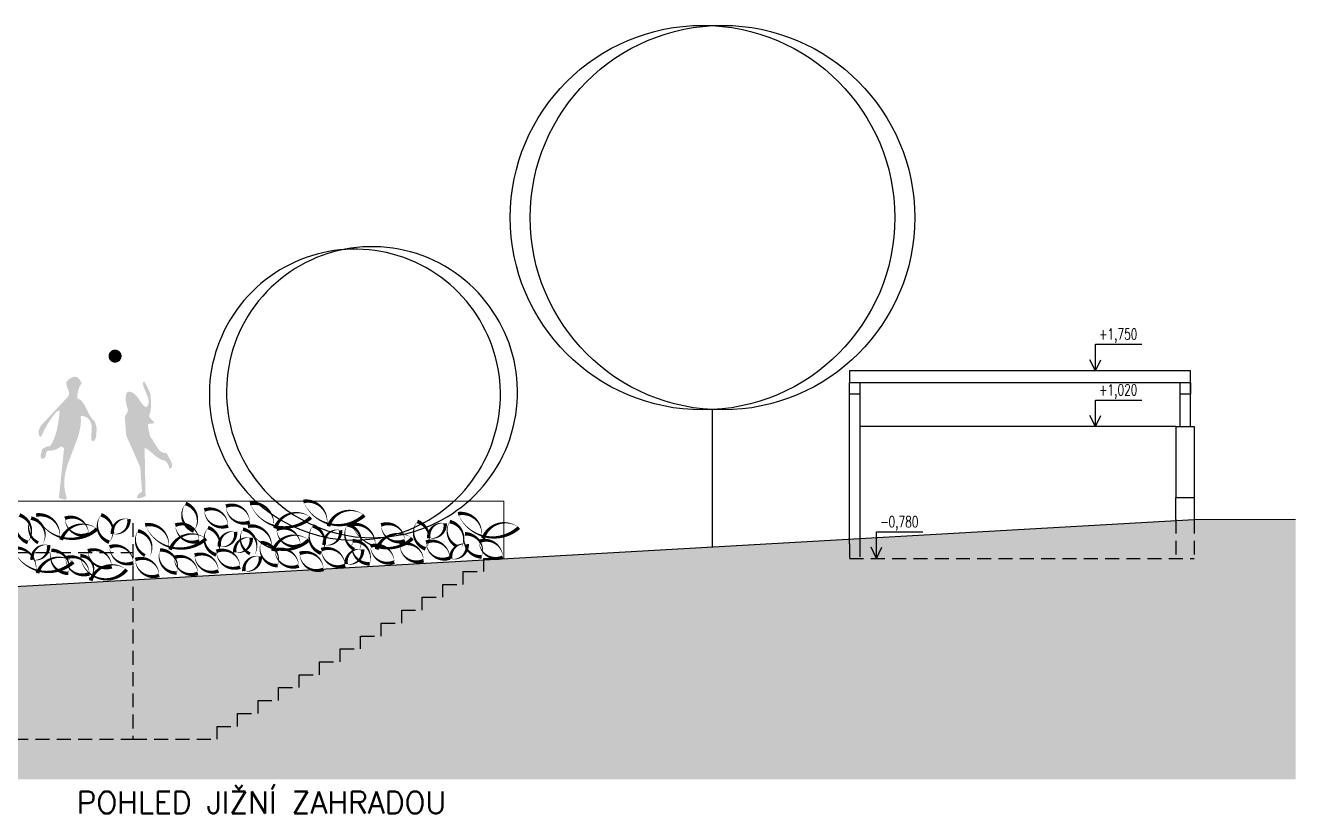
# Model space of a CAD drawing. Header units: metres. Extents: x -442 to 316, y -503 to 125.
# Drawn here: x 158.3 to 175.63, y -328.11 to -317.36 of the extents above; entities that cross this region are included whole.
import ezdxf

# ---------------------------------------------------------------- set-up
doc = ezdxf.new("R2010")
doc.units = ezdxf.units.M
doc.linetypes.add('DASHED', pattern=[19.05, 12.7, -6.35])
for name, color, linetype in [('FIGURE_SAGOME', 252, 'Continuous'), ('popis', 6, 'Continuous'), ('SRAFA', 251, 'Continuous'), ('SRAFY', 3, 'Continuous'), ('stávající stromy', 86, 'Continuous'), ('zariz.predmety', 203, 'Continuous'), ('ZDIVO', 1, 'Continuous')]:
    doc.layers.add(name, color=color, linetype=linetype)
doc.layers.add('Standard', color=7, linetype='Continuous', lineweight=25)
doc.styles.add('ROMANS', font='romans.shx', dxfattribs={"width": 0.7})

msp = doc.modelspace()

# ---------------------------------------------------------------- hatches: boundary and pattern name
at = {"layer": 'FIGURE_SAGOME', "linetype": 'Continuous'}
h = msp.add_hatch(color=256, dxfattribs=at)
edge = h.paths.add_edge_path()
edge.add_arc((159.527993, -321.868899), 0.088929, -26.1149935, 333.8850065)
h = msp.add_hatch(color=256, dxfattribs=at)
edge = h.paths.add_edge_path()
edge.add_arc((159.5871, -322.747905), 0.326741, 190.4719932, 198.0414134)
edge.add_line((159.276424, -322.849098), (159.276358, -322.84919))
edge.add_line((159.276358, -322.84919), (159.273631, -322.929268))
edge.add_line((159.273631, -322.929268), (159.266441, -322.972478))
edge.add_line((159.266441, -322.972478), (159.252947, -323.017493))
edge.add_line((159.252947, -323.017493), (159.227765, -323.029181))
edge.add_line((159.227765, -323.029181), (159.204355, -323.017493))
edge.add_line((159.204355, -323.017493), (159.202548, -322.97609))
edge.add_line((159.202548, -322.97609), (159.20524, -322.934687))
edge.add_line((159.20524, -322.934687), (159.210659, -322.851881))
edge.add_line((159.210659, -322.851881), (159.207967, -322.812285))
edge.add_line((159.207967, -322.812285), (159.197165, -322.773573))
edge.add_line((159.197165, -322.773573), (159.177366, -322.737589))
edge.add_line((159.177366, -322.737589), (159.144039, -322.705182))
edge.add_line((159.144039, -322.705182), (159.126047, -322.699799))
edge.add_line((159.126047, -322.699799), (159.107169, -322.689882))
edge.add_line((159.107169, -322.689882), (159.085564, -322.684498))
edge.add_line((159.085564, -322.684498), (159.072956, -322.685384))
edge.add_line((159.072956, -322.685384), (159.060347, -322.692609))
edge.add_line((159.060347, -322.692609), (159.062153, -322.760079))
edge.add_line((159.062153, -322.760079), (159.055849, -322.8267))
edge.add_line((159.055849, -322.8267), (159.043276, -322.89417))
edge.add_line((159.043276, -322.89417), (159.025248, -322.961675))
edge.add_line((159.025248, -322.961675), (158.976656, -323.095766))
edge.add_line((158.976656, -323.095766), (158.923565, -323.231663))
edge.add_line((158.923565, -323.231663), (158.874051, -323.368445))
edge.add_line((158.874051, -323.368445), (158.855174, -323.437757))
edge.add_line((158.855174, -323.437757), (158.84168, -323.507954))
edge.add_line((158.84168, -323.507954), (158.834455, -323.579037))
edge.add_line((158.834455, -323.579037), (158.836261, -323.650155))
edge.add_line((158.836261, -323.650155), (158.846178, -323.723045))
edge.add_line((158.846178, -323.723045), (158.867782, -323.79774))
edge.add_line((158.867782, -323.79774), (158.865055, -323.814847))
edge.add_line((158.865055, -323.814847), (158.857866, -323.824728))
edge.add_line((158.857866, -323.824728), (158.831763, -323.825649))
edge.add_line((158.831763, -323.825649), (158.797585, -323.814847))
edge.add_line((158.797585, -323.814847), (158.76068, -323.808542))
edge.add_line((158.76068, -323.808542), (158.832684, -323.12456))
edge.add_line((158.832684, -323.12456), (158.796664, -323.101185))
edge.add_line((158.796664, -323.101185), (158.754376, -323.125481))
edge.add_line((158.754376, -323.125481), (158.713858, -323.144359))
edge.add_line((158.713858, -323.144359), (158.666186, -323.156967))
edge.add_line((158.666186, -323.156967), (158.604064, -323.161465))
edge.add_line((158.604064, -323.161465), (158.587878, -323.192987))
edge.add_line((158.587878, -323.192987), (158.581574, -323.228086))
edge.add_line((158.581574, -323.228086), (158.577076, -323.24335))
edge.add_line((158.577076, -323.24335), (158.568965, -323.25688))
edge.add_line((158.568965, -323.25688), (158.554586, -323.264955))
edge.add_line((158.554586, -323.264955), (158.532981, -323.268568))
edge.add_line((158.532981, -323.268568), (158.518566, -323.257765))
edge.add_line((158.518566, -323.257765), (158.512297, -323.245157))
edge.add_line((158.512297, -323.245157), (158.514989, -323.211864))
edge.add_line((158.514989, -323.211864), (158.525791, -323.174074))
edge.add_line((158.525791, -323.174074), (158.532981, -323.137169))
edge.add_line((158.532981, -323.137169), (158.572578, -323.114679))
edge.add_line((158.572578, -323.114679), (158.604985, -323.101185))
edge.add_line((158.604985, -323.101185), (158.640084, -323.101185))
edge.add_line((158.640084, -323.101185), (158.668878, -323.055284))
edge.add_line((158.668878, -323.055284), (158.69406, -323.001272))
edge.add_line((158.69406, -323.001272), (158.715664, -322.941877))
edge.add_line((158.715664, -322.941877), (158.733657, -322.877099))
edge.add_line((158.733657, -322.877099), (158.758874, -322.741202))
edge.add_line((158.758874, -322.741202), (158.773289, -322.608882))
edge.add_line((158.773289, -322.608882), (158.723775, -322.632293))
edge.add_line((158.723775, -322.632293), (158.658076, -322.718676))
edge.add_line((158.658076, -322.718676), (158.604064, -322.800597))
edge.add_line((158.604064, -322.800597), (158.558198, -322.882482))
edge.add_line((158.558198, -322.882482), (158.520373, -322.968865))
edge.add_line((158.520373, -322.968865), (158.502381, -322.961675))
edge.add_line((158.502381, -322.961675), (158.492499, -322.949988))
edge.add_line((158.492499, -322.949988), (158.48708, -322.918466))
edge.add_line((158.48708, -322.918466), (158.486195, -322.881597))
edge.add_line((158.486195, -322.881597), (158.486209, -322.881655))
edge.add_line((158.486209, -322.881655), (158.519105, -322.811565))
edge.add_line((158.519105, -322.811565), (158.520373, -322.812285))
edge.add_line((158.520373, -322.812285), (158.880356, -322.428891))
edge.add_line((158.880356, -322.428891), (158.895656, -322.402823))
edge.add_line((158.895656, -322.402823), (158.900154, -322.376721))
edge.add_line((158.900154, -322.376721), (158.896577, -322.351504))
edge.add_line((158.896577, -322.351504), (158.887581, -322.326322))
edge.add_line((158.887581, -322.326322), (158.867782, -322.27231))
edge.add_line((158.867782, -322.27231), (158.863284, -322.243516))
edge.add_line((158.863284, -322.243516), (158.867782, -322.212915))
edge.add_line((158.867782, -322.212915), (158.903767, -322.177816))
edge.add_line((158.903767, -322.177816), (158.947861, -322.156212))
edge.add_line((158.947861, -322.156212), (158.973079, -322.149907))
edge.add_line((158.973079, -322.149907), (159.000067, -322.152635))
edge.add_line((159.000067, -322.152635), (159.023442, -322.164322))
edge.add_line((159.023442, -322.164322), (159.040549, -322.181429))
edge.add_line((159.040549, -322.181429), (159.072956, -322.237211))
edge.add_line((159.072956, -322.237211), (159.047774, -322.276808))
edge.add_line((159.047774, -322.276808), (159.028861, -322.325401))
edge.add_line((159.028861, -322.325401), (159.017173, -322.380298))
edge.add_line((159.017173, -322.380298), (159.012675, -322.441499))
edge.add_line((159.012675, -322.441499), (159.055849, -322.467602))
edge.add_line((159.055849, -322.467602), (159.088256, -322.501815))
edge.add_line((159.088256, -322.501815), (159.114359, -322.541412))
edge.add_line((159.114359, -322.541412), (159.136849, -322.585507))
edge.add_line((159.136849, -322.585507), (159.18275, -322.677309))
edge.add_line((159.18275, -322.677309), (159.213351, -322.722289))
edge.add_line((159.213351, -322.722289), (159.252947, -322.764577))
edge.add_line((159.252947, -322.764577), (159.253003, -322.764455))
edge.add_arc((158.956099, -322.876489), 0.317338, 12.5949311, 20.6736371, ccw=False)
h = msp.add_hatch(color=256, dxfattribs=at)
edge = h.paths.add_edge_path()
edge.add_line((159.680276, -322.950189), (159.660313, -322.702331))
edge.add_arc((159.717572, -322.691943), 0.058194, -188.9479003, -169.7168272, ccw=False)
edge.add_arc((159.738753, -322.754177), 0.10616, 127.4645051, 137.817933, ccw=False)
edge.add_line((159.674179, -322.669914), (159.676608, -322.668203))
edge.add_line((159.676608, -322.668203), (159.6946, -322.641215))
edge.add_line((159.6946, -322.641215), (159.703596, -322.603389))
edge.add_line((159.703596, -322.603389), (159.686489, -322.540417))
edge.add_line((159.686489, -322.540417), (159.674802, -322.479216))
edge.add_line((159.674802, -322.479216), (159.674802, -322.419821))
edge.add_line((159.674802, -322.419821), (159.680185, -322.391912))
edge.add_line((159.680185, -322.391912), (159.690987, -322.364003))
edge.add_line((159.690987, -322.364003), (159.715284, -322.352315))
edge.add_line((159.715284, -322.352315), (159.760299, -322.363117))
edge.add_line((159.760299, -322.363117), (159.795398, -322.385607))
edge.add_line((159.795398, -322.385607), (159.825078, -322.416208))
edge.add_line((159.825078, -322.416208), (159.84941, -322.451307))
edge.add_line((159.84941, -322.451307), (159.897082, -322.520619))
edge.add_line((159.897082, -322.520619), (159.924105, -322.548492))
edge.add_line((159.924105, -322.548492), (159.956477, -322.567405))
edge.add_line((159.956477, -322.567405), (159.981694, -322.529615))
edge.add_line((159.981694, -322.529615), (159.987077, -322.488212))
edge.add_line((159.987077, -322.488212), (159.979888, -322.444117))
edge.add_line((159.979888, -322.444117), (159.963702, -322.399101))
edge.add_line((159.963702, -322.399101), (159.924105, -322.306414))
edge.add_line((159.924105, -322.306414), (159.910576, -322.261434))
edge.add_line((159.910576, -322.261434), (159.907884, -322.220031))
edge.add_line((159.907884, -322.220031), (159.931157, -322.220031))
edge.add_line((159.931157, -322.220031), (159.973372, -322.30155))
edge.add_line((159.973372, -322.30155), (160.009241, -322.38263))
edge.add_arc((159.881705, -322.421356), 0.133286, 2.257638, 16.8910813, ccw=False)
edge.add_arc((167.829976, -322.193883), 7.818247, -178.3712278, -178.0188988)
edge.add_line((160.016402, -322.464159), (160.017678, -322.560215))
edge.add_line((160.017678, -322.560215), (160.010488, -322.624108))
edge.add_line((160.010488, -322.624108), (159.991575, -322.688002))
edge.add_line((159.991575, -322.688002), (160.011374, -322.717717))
edge.add_line((160.011374, -322.717717), (160.032093, -322.740207))
edge.add_line((160.032093, -322.740207), (160.05097, -322.760005))
edge.add_line((160.05097, -322.760005), (160.063579, -322.784302))
edge.add_line((160.063579, -322.784302), (160.017678, -322.789685))
edge.add_line((160.017678, -322.789685), (159.998801, -322.790606))
edge.add_line((159.998801, -322.790606), (159.979888, -322.795989))
edge.add_line((159.979888, -322.795989), (159.978081, -322.841005))
edge.add_line((159.978081, -322.841005), (159.987077, -322.8851))
edge.add_line((159.987077, -322.8851), (159.998801, -322.925582))
edge.add_line((159.998801, -322.925582), (160.004184, -322.964293))
edge.add_line((160.004184, -322.964293), (160.033899, -323.001198))
edge.add_line((160.033899, -323.001198), (160.058196, -323.04168))
edge.add_line((160.058196, -323.04168), (160.104097, -323.118182))
edge.add_line((160.104097, -323.118182), (160.129278, -323.150589))
edge.add_line((160.129278, -323.150589), (160.157187, -323.174885))
edge.add_line((160.157187, -323.174885), (160.19048, -323.190186))
edge.add_line((160.19048, -323.190186), (160.230962, -323.192877))
edge.add_line((160.230962, -323.192877), (160.285859, -323.291869))
edge.add_line((160.285859, -323.291869), (160.302966, -323.33777))
edge.add_line((160.302966, -323.33777), (160.306578, -323.36026))
edge.add_line((160.306578, -323.36026), (160.303886, -323.383671))
edge.add_line((160.303886, -323.383671), (160.267867, -323.407968))
edge.add_line((160.267867, -323.407968), (160.262483, -323.372869))
edge.add_line((160.262483, -323.372869), (160.248069, -323.340462))
edge.add_line((160.248069, -323.340462), (160.22016, -323.29998))
edge.add_line((160.22016, -323.29998), (160.170681, -323.286486))
edge.add_line((160.170681, -323.286486), (160.128393, -323.266687))
edge.add_line((160.128393, -323.266687), (160.058196, -323.214482))
edge.add_line((160.058196, -323.214482), (159.996994, -323.159585))
edge.add_line((159.996994, -323.159585), (159.965473, -323.137095))
edge.add_line((159.965473, -323.137095), (159.931295, -323.119988))
edge.add_line((159.931295, -323.119988), (159.943903, -323.779638))
edge.add_line((159.943903, -323.779638), (159.879975, -323.805741))
edge.add_line((159.879975, -323.805741), (159.851181, -323.808433))
edge.add_line((159.851181, -323.808433), (159.824192, -323.803935))
edge.add_line((159.824192, -323.803935), (159.836801, -323.767065))
edge.add_line((159.836801, -323.767065), (159.854793, -323.74454))
edge.add_line((159.854793, -323.74454), (159.875477, -323.73016))
edge.add_line((159.875477, -323.73016), (159.896196, -323.720243))
edge.add_line((159.896196, -323.720243), (159.870979, -323.383671))
edge.add_line((159.870979, -323.383671), (159.680276, -322.950189))
at = {"layer": 'SRAFA', "linetype": 'Continuous'}
msp.add_hatch(color=256, dxfattribs=at).paths.add_polyline_path([(175.632352, -324.09614), (175.632352, -327.644938), (133.892618, -327.644938), (133.892618, -326.59614), (137.462433, -326.59614), (137.462433, -326.39614), (138.662433, -326.39614), (138.962433, -326.39614), (145.66242, -326.12614), (151.722433, -325.49614), (154.712667, -325.206003), (159.772433, -324.918748), (164.832433, -324.631187), (174.247262, -324.09614)])

# ---------------------------------------------------------------- linework, layer by layer
for p, q in [((174.197262, -322.068682), (169.547262, -322.068682)), ((169.547262, -322.068682), (169.547262, -322.228682)), ((174.197262, -322.068682), (169.547262, -322.068682)), ((174.197262, -322.828682), (174.197262, -322.068682)), ((169.547262, -322.228682), (174.197262, -322.228682)), ((169.547262, -324.428682), (169.547262, -322.228682)), ((174.056027, -322.828682), (174.056027, -322.228682)), ((169.688498, -322.388682), (169.688498, -324.41836)), ((173.997262, -322.828682), (169.688498, -322.828682)), ((173.997262, -322.828682), (174.247262, -322.828682)), ((173.997262, -322.828682), (173.997262, -323.79614)), ((174.247262, -322.828682), (174.247262, -323.79614))]:
    msp.add_line(p, q, dxfattribs=at)
for points in [[(169.547262, -322.228682), (169.688498, -322.228682), (169.688498, -322.388682), (169.547262, -322.388682)], [(174.056027, -322.228682), (174.197262, -322.228682), (174.197262, -322.388682), (174.056027, -322.388682)]]:
    msp.add_lwpolyline(points, close=True, dxfattribs=at)
at = {"layer": 'SRAFY', "linetype": 'Continuous'}
for p, q in [((172.901527, -322.068682), (172.901527, -321.707529)), ((172.901527, -321.707529), (173.533407, -321.707529)), ((172.901527, -322.068682), (172.827025, -321.917449)), ((172.901527, -322.068682), (172.976028, -321.917449)), ((172.901527, -322.828682), (172.901527, -322.467529)), ((172.901527, -322.467529), (173.533407, -322.467529)), ((172.901527, -322.828682), (172.827025, -322.677449)), ((172.901527, -322.828682), (172.976028, -322.677449)), ((169.914773, -324.628682), (169.914773, -324.267529)), ((169.914773, -324.267529), (170.546654, -324.267529)), ((169.914773, -324.628682), (169.840272, -324.477449)), ((169.914773, -324.628682), (169.989275, -324.477449))]:
    msp.add_line(p, q, dxfattribs=at)
at = {"layer": 'SRAFY', "linetype": 'DASHED', "ltscale": 0.015}
for p, q in [((159.772433, -324.14599), (159.772433, -327.09599)), ((173.997262, -324.09614), (173.997262, -324.628682)), ((174.247262, -324.09614), (174.247262, -324.628682)), ((169.547262, -324.428682), (169.547262, -324.628682)), ((169.688498, -324.41836), (169.688498, -324.628682)), ((145.662433, -324.546022), (159.772433, -324.54614)), ((164.558165, -324.807255), (164.558165, -324.631187)), ((164.558165, -324.631187), (164.832433, -324.631187)), ((169.547262, -324.628682), (174.247262, -324.628682)), ((164.278165, -324.983323), (164.278165, -324.807255)), ((164.278165, -324.807255), (164.558165, -324.807255)), ((163.998165, -325.159391), (163.998165, -324.983323)), ((163.998165, -324.983323), (164.278165, -324.983323)), ((163.718165, -325.33546), (163.718165, -325.159391)), ((163.718165, -325.159391), (163.998165, -325.159391)), ((163.438165, -325.511528), (163.438165, -325.33546)), ((163.438165, -325.33546), (163.718165, -325.33546)), ((163.158165, -325.687596), (163.158165, -325.511528)), ((163.158165, -325.511528), (163.438165, -325.511528)), ((162.878165, -325.863664), (162.878165, -325.687596)), ((162.878165, -325.687596), (163.158165, -325.687596)), ((162.598165, -326.039732), (162.598165, -325.863664)), ((162.598165, -325.863664), (162.878165, -325.863664)), ((162.318165, -326.2158), (162.318165, -326.039732)), ((162.318165, -326.039732), (162.598165, -326.039732)), ((162.038165, -326.391868), (162.038165, -326.2158)), ((162.038165, -326.2158), (162.318165, -326.2158)), ((161.758165, -326.567936), (161.758165, -326.391868)), ((161.758165, -326.391868), (162.038165, -326.391868)), ((161.478165, -326.744004), (161.478165, -326.567936)), ((161.478165, -326.567936), (161.758165, -326.567936)), ((161.198165, -326.920072), (161.198165, -326.744004)), ((161.198165, -326.744004), (161.478165, -326.744004)), ((160.918165, -326.920072), (161.198165, -326.920072)), ((160.918165, -326.920072), (160.918165, -327.09614)), ((145.662415, -327.096011), (159.772433, -327.09614)), ((159.772433, -327.09614), (160.918165, -327.09614))]:
    msp.add_line(p, q, dxfattribs=at)
at = {"layer": 'stávající stromy', "linetype": 'Continuous'}
msp.add_line((167.678364, -324.469452), (167.678364, -322.598762), dxfattribs=at)
for centre in [(167.542433, -319.979472), (167.814295, -319.979472)]:
    msp.add_circle(centre, 2.622815, dxfattribs=at)
for centre, start, end in [((163.032876, -322.360899), 272.2783827, 217.4538029), ((162.79947, -322.394258), 279.6445778, 216.2505625), ((162.79947, -322.394258), 213.7140611, 281.5382044), ((163.032876, -322.360899), 214.8795127, 274.7291703)]:
    msp.add_arc(centre, 1.985167, start, end, dxfattribs=at)
at = {"layer": 'zariz.predmety', "color": 253, "linetype": 'Continuous', "ltscale": 0.001}
for points in [[(162.928032, -324.040242, 0, 0, 0.520567051), (162.928032, -324.040242, 0, 0.05, 0.520567051), (162.43967, -324.190073, 0, 0.05, 0.520567051), (162.416568, -324.168392, 0, 0.05, 0.520567051), (162.097196, -323.851298, 0, 0.05, 0.520567051), (162.928032, -324.040242, 0.05, 0.05, 0)], [(158.335724, -324.410503, 0, 0, 0.520567051), (158.335724, -324.410503, 0, 0.05, 0.520567051), (158.225274, -324.03753, 0, 0.05, 0.520567051), (158.335724, -324.410503, 0.05, 0.05, 0)], [(159.282063, -324.226934, 0, 0, 0.520567051), (159.282063, -324.226934, 0, 0.05, 0.520567051), (158.793701, -324.376765, 0, 0.05, 0.520567051), (158.770599, -324.355084, 0, 0.05, 0.520567051), (158.451227, -324.03799, 0, 0.05, 0.520567051), (159.282063, -324.226934, 0.05, 0.05, 0)], [(159.448907, -324.406973, 0, 0, 0.520567051), (159.448907, -324.406973, 0, 0.05, 0.520567051), (159.338457, -324.034001, 0, 0.05, 0.520567051), (159.448907, -324.406973, 0.05, 0.05, 0)], [(160.600761, -324.253797, 0, 0, 0.520567051), (160.600761, -324.253797, 0, 0.05, 0.520567051), (160.490311, -323.880824, 0, 0.05, 0.520567051), (160.600761, -324.253797, 0.05, 0.05, 0)], [(161.069839, -324.185107, 0, 0, 0.520567051), (161.069839, -324.185107, 0, 0.05, 0.520567051), (160.745972, -323.969658, 0, 0.05, 0.520567051), (161.069839, -324.185107, 0.05, 0.05, 0)], [(161.365585, -324.132389, 0, 0, 0.520567051), (161.365585, -324.132389, 0, 0.05, 0.520567051), (161.041719, -323.916939, 0, 0.05, 0.520567051), (161.365585, -324.132389, 0.05, 0.05, 0)], [(162.199393, -324.070217, 0, 0, 0.520567051), (162.199393, -324.070217, 0, 0.05, 0.520567051), (161.711031, -324.220048, 0, 0.05, 0.520567051), (161.687929, -324.198367, 0, 0.05, 0.520567051), (161.368558, -323.881273, 0, 0.05, 0.520567051), (162.199393, -324.070217, 0.05, 0.05, 0)], [(165.037219, -324.208154, 0, 0, 0.520567051), (165.037219, -324.208154, 0, 0.05, 0.520567051), (164.548857, -324.357985, 0, 0.05, 0.520567051), (164.525755, -324.336304, 0, 0.05, 0.520567051), (164.206383, -324.01921, 0, 0.05, 0.520567051), (165.037219, -324.208154, 0.05, 0.05, 0)], [(159.168157, -324.297373, 0, 0, 0.520567051), (159.168157, -324.297373, 0, 0.05, 0.520567051), (158.844291, -324.081923, 0, 0.05, 0.520567051), (159.168157, -324.297373, 0.05, 0.05, 0)], [(159.493268, -324.292682, 0, 0, 0.520567051), (159.493268, -324.292682, 0, 0.05, 0.520567051), (159.715561, -324.092972, 0, 0.05, 0.520567051), (159.493268, -324.292682, 0.05, 0.05, 0)], [(160.769382, -324.360291, 0, 0, 0.520567051), (160.769382, -324.360291, 0, 0.05, 0.520567051), (160.281019, -324.510122, 0, 0.05, 0.520567051), (160.257918, -324.488441, 0, 0.05, 0.520567051), (159.938546, -324.171347, 0, 0.05, 0.520567051), (160.769382, -324.360291, 0.05, 0.05, 0)], [(160.675586, -324.390528, 0, 0, 0.520567051), (160.675586, -324.390528, 0, 0.05, 0.520567051), (160.35172, -324.175078, 0, 0.05, 0.520567051), (160.675586, -324.390528, 0.05, 0.05, 0)], [(160.906062, -324.580533, 0, 0, 0.520567051), (160.906062, -324.580533, 0, 0.05, 0.520567051), (160.795612, -324.20756, 0, 0.05, 0.520567051), (160.906062, -324.580533, 0.05, 0.05, 0)], [(162.170792, -324.377779, 0, 0, 0.520567051), (162.170792, -324.377779, 0, 0.05, 0.520567051), (161.682429, -324.52761, 0, 0.05, 0.520567051), (161.659328, -324.50593, 0, 0.05, 0.520567051), (161.339956, -324.188836, 0, 0.05, 0.520567051), (162.170792, -324.377779, 0.05, 0.05, 0)], [(162.056885, -324.448218, 0, 0, 0.520567051), (162.056885, -324.448218, 0, 0.05, 0.520567051), (161.733019, -324.232769, 0, 0.05, 0.520567051), (162.056885, -324.448218, 0.05, 0.05, 0)], [(162.337636, -324.557819, 0, 0, 0.520567051), (162.337636, -324.557819, 0, 0.05, 0.520567051), (162.227186, -324.184846, 0, 0.05, 0.520567051), (162.337636, -324.557819, 0.05, 0.05, 0)], [(163.585596, -324.356269, 0, 0, 0.520567051), (163.585596, -324.356269, 0, 0.05, 0.520567051), (163.097233, -324.5061, 0, 0.05, 0.520567051), (163.074132, -324.484419, 0, 0.05, 0.520567051), (162.75476, -324.167325, 0, 0.05, 0.520567051), (163.585596, -324.356269, 0.05, 0.05, 0)], [(163.480884, -324.387647, 0, 0, 0.520567051), (163.480884, -324.387647, 0, 0.05, 0.520567051), (163.157018, -324.172198, 0, 0.05, 0.520567051), (163.480884, -324.387647, 0.05, 0.05, 0)], [(163.761635, -324.497248, 0, 0, 0.520567051), (163.761635, -324.497248, 0, 0.05, 0.520567051), (163.651185, -324.124275, 0, 0.05, 0.520567051), (163.761635, -324.497248, 0.05, 0.05, 0)], [(163.808294, -324.350789, 0, 0, 0.520567051), (163.808294, -324.350789, 0, 0.05, 0.520567051), (164.030587, -324.15108, 0, 0.05, 0.520567051), (163.808294, -324.350789, 0.05, 0.05, 0)], [(160.950423, -324.466241, 0, 0, 0.520567051), (160.950423, -324.466241, 0, 0.05, 0.520567051), (161.172716, -324.266532, 0, 0.05, 0.520567051), (160.950423, -324.466241, 0.05, 0.05, 0)], [(161.161791, -324.546647, 0, 0, 0.520567051), (161.161791, -324.546647, 0, 0.05, 0.520567051), (161.384084, -324.346938, 0, 0.05, 0.520567051), (161.161791, -324.546647, 0.05, 0.05, 0)], [(162.381997, -324.443527, 0, 0, 0.520567051), (162.381997, -324.443527, 0, 0.05, 0.520567051), (162.60429, -324.243818, 0, 0.05, 0.520567051), (162.381997, -324.443527, 0.05, 0.05, 0)], [(163.000788, -324.702407, 0, 0, 0.520567051), (163.000788, -324.702407, 0, 0.05, 0.520567051), (162.770844, -324.388666, 0, 0.05, 0.520567051), (163.000788, -324.702407, 0.05, 0.05, 0)], [(164.094491, -324.622937, 0, 0, 0.520567051), (164.094491, -324.622937, 0, 0.05, 0.520567051), (163.770625, -324.407487, 0, 0.05, 0.520567051), (164.094491, -324.622937, 0.05, 0.05, 0)], [(164.53076, -324.607412, 0, 0, 0.520567051), (164.53076, -324.607412, 0, 0.05, 0.520567051), (164.300816, -324.293671, 0, 0.05, 0.520567051), (164.53076, -324.607412, 0.05, 0.05, 0)], [(164.817838, -324.612698, 0, 0, 0.520567051), (164.817838, -324.612698, 0, 0.05, 0.520567051), (164.493972, -324.397249, 0, 0.05, 0.520567051), (164.817838, -324.612698, 0.05, 0.05, 0)], [(158.958582, -324.679051, 0, 0, 0.520567051), (158.958582, -324.679051, 0, 0.05, 0.520567051), (158.470219, -324.828882, 0, 0.05, 0.520567051), (158.447118, -324.807202, 0, 0.05, 0.520567051), (158.127746, -324.490108, 0, 0.05, 0.520567051), (158.958582, -324.679051, 0.05, 0.05, 0)], [(158.397767, -324.647533, 0, 0, 0.520567051), (158.397767, -324.647533, 0, 0.05, 0.520567051), (158.620059, -324.447824, 0, 0.05, 0.520567051), (158.397767, -324.647533, 0.05, 0.05, 0)], [(158.89034, -324.832361, 0, 0, 0.520567051), (158.89034, -324.832361, 0, 0.05, 0.520567051), (158.660395, -324.51862, 0, 0.05, 0.520567051), (158.89034, -324.832361, 0.05, 0.05, 0)], [(159.48142, -324.741274, 0, 0, 0.520567051), (159.48142, -324.741274, 0, 0.05, 0.520567051), (159.157553, -324.525825, 0, 0.05, 0.520567051), (159.48142, -324.741274, 0.05, 0.05, 0)], [(159.777166, -324.688556, 0, 0, 0.520567051), (159.777166, -324.688556, 0, 0.05, 0.520567051), (159.4533, -324.473107, 0, 0.05, 0.520567051), (159.777166, -324.688556, 0.05, 0.05, 0)], [(160.369885, -324.827438, 0, 0, 0.520567051), (160.369885, -324.827438, 0, 0.05, 0.520567051), (160.139941, -324.513697, 0, 0.05, 0.520567051), (160.369885, -324.827438, 0.05, 0.05, 0)], [(161.234321, -324.747579, 0, 0, 0.520567051), (161.234321, -324.747579, 0, 0.05, 0.520567051), (160.910455, -324.53213, 0, 0.05, 0.520567051), (161.234321, -324.747579, 0.05, 0.05, 0)], [(161.746393, -324.727132, 0, 0, 0.520567051), (161.746393, -324.727132, 0, 0.05, 0.520567051), (161.516448, -324.413391, 0, 0.05, 0.520567051), (161.746393, -324.727132, 0.05, 0.05, 0)], [(162.03347, -324.732418, 0, 0, 0.520567051), (162.03347, -324.732418, 0, 0.05, 0.520567051), (161.709604, -324.516969, 0, 0.05, 0.520567051), (162.03347, -324.732418, 0.05, 0.05, 0)], [(162.370148, -324.777584, 0, 0, 0.520567051), (162.370148, -324.777584, 0, 0.05, 0.520567051), (162.046282, -324.562134, 0, 0.05, 0.520567051), (162.370148, -324.777584, 0.05, 0.05, 0)], [(162.665895, -324.724866, 0, 0, 0.520567051), (162.665895, -324.724866, 0, 0.05, 0.520567051), (162.342029, -324.509416, 0, 0.05, 0.520567051), (162.665895, -324.724866, 0.05, 0.05, 0)], [(162.680613, -324.706286, 0, 0, 0.520567051), (162.680613, -324.706286, 0, 0.05, 0.520567051), (162.902906, -324.506577, 0, 0.05, 0.520567051), (162.680613, -324.706286, 0.05, 0.05, 0)], [(163.337034, -324.677665, 0, 0, 0.520567051), (163.337034, -324.677665, 0, 0.05, 0.520567051), (163.013168, -324.462216, 0, 0.05, 0.520567051), (163.337034, -324.677665, 0.05, 0.05, 0)], [(163.736682, -324.659571, 0, 0, 0.520567051), (163.736682, -324.659571, 0, 0.05, 0.520567051), (163.412816, -324.444121, 0, 0.05, 0.520567051), (163.736682, -324.659571, 0.05, 0.05, 0)], [(164.107899, -324.634342, 0, 0, 0.520567051), (164.107899, -324.634342, 0, 0.05, 0.520567051), (164.330192, -324.434632, 0, 0.05, 0.520567051), (164.107899, -324.634342, 0.05, 0.05, 0)], [(159.177417, -324.837648, 0, 0, 0.520567051), (159.177417, -324.837648, 0, 0.05, 0.520567051), (158.853551, -324.622198, 0, 0.05, 0.520567051), (159.177417, -324.837648, 0.05, 0.05, 0)], [(159.685244, -324.781663, 0, 0, 0.520567051), (159.685244, -324.781663, 0, 0.05, 0.520567051), (159.196881, -324.931494, 0, 0.05, 0.520567051), (159.17378, -324.909813, 0, 0.05, 0.691467557), (159.054408, -324.592719, 0, 0.05, 0.673550101), (159.685244, -324.781663, 0.05, 0.05, 0)], [(160.12915, -324.860265, 0, 0, 0.520567051), (160.12915, -324.860265, 0, 0.05, 0.520567051), (159.805284, -324.644815, 0, 0.05, 0.520567051), (160.12915, -324.860265, 0.05, 0.05, 0)], [(160.656963, -324.832724, 0, 0, 0.520567051), (160.656963, -324.832724, 0, 0.05, 0.520567051), (160.333096, -324.617275, 0, 0.05, 0.520567051), (160.656963, -324.832724, 0.05, 0.05, 0)], [(160.938575, -324.800298, 0, 0, 0.520567051), (160.938575, -324.800298, 0, 0.05, 0.520567051), (160.614709, -324.584848, 0, 0.05, 0.520567051), (160.938575, -324.800298, 0.05, 0.05, 0)], [(161.286495, -324.801322, 0, 0, 0.520567051), (161.286495, -324.801322, 0, 0.05, 0.520567051), (161.508788, -324.601612, 0, 0.05, 0.520567051), (161.286495, -324.801322, 0.05, 0.05, 0)]]:
    msp.add_lwpolyline(points, format="xyseb", close=True, dxfattribs=at)
for points in [[(158.538645, -324.436075, 0, 0.05, 0.520567051), (158.383192, -324.079505, 0, 0, 0), (158.383192, -324.079505, 0, 0.042949, 0.437345949), (158.478124, -324.414999, 0, 0.042949, 0.437345949)], [(162.851372, -324.52635, 0, 0.05, 0.520567051), (162.69592, -324.16978, 0, 0, 0), (162.69592, -324.16978, 0, 0.042949, 0.437345949), (162.790852, -324.505274, 0, 0.042949, 0.437345949)], [(164.248778, -324.483476, 0, 0.05, 0.520567051), (164.093325, -324.126906, 0, 0, 0), (164.093325, -324.126906, 0, 0.042949, 0.437345949), (164.188257, -324.4624, 0, 0.042949, 0.437345949)], [(159.9958, -324.609635, 0, 0.05, 0.520567051), (159.840347, -324.253064, 0, 0, 0), (159.840347, -324.253064, 0, 0.042949, 0.437345949), (159.935279, -324.588559, 0, 0.042949, 0.437345949)], [(161.427373, -324.586921, 0, 0.05, 0.520567051), (161.271921, -324.230351, 0, 0, 0), (161.271921, -324.230351, 0, 0.042949, 0.437345949), (161.366853, -324.565845, 0, 0.042949, 0.437345949)]]:
    msp.add_lwpolyline(points, format="xyseb", dxfattribs=at)
at = {"layer": 'ZDIVO', "linetype": 'Continuous', "lineweight": 0}
for p, q in [((148.34242, -323.84614), (164.833156, -323.84614)), ((164.833156, -323.84614), (164.832433, -324.631187)), ((175.632352, -324.09614), (174.247262, -324.09614))]:
    msp.add_line(p, q, dxfattribs=at)
at = {"layer": 'ZDIVO', "linetype": 'Continuous'}
for p, q in [((173.997262, -324.09614), (173.997262, -323.79614)), ((173.997262, -323.79614), (174.247262, -323.79614)), ((173.997262, -324.09614), (173.997262, -323.79614)), ((174.247262, -323.79614), (174.247262, -324.09614)), ((154.719429, -325.205911), (174.247262, -324.09614))]:
    msp.add_line(p, q, dxfattribs=at)

# ---------------------------------------------------------------- texts
at = {"layer": 'popis', "linetype": 'Continuous', "char_height": 0.15, "width": 2.20915077, "attachment_point": 1, "style": 'ROMANS'}
for s, insert in [('+1,750', (172.951072, -321.494006)), ('+1,020', (172.951072, -322.254006)), ('-0,780', (169.964319, -324.054006))]:
    msp.add_mtext(s, dxfattribs=dict(at, insert=insert))
at = {"layer": 'Standard', "color": 7, "linetype": 'ByBlock', "style": 'ROMANS'}
msp.add_text('POHLED JIŽNÍ ZAHRADOU', height=0.3, dxfattribs=at).set_placement((159.004562, -328.110362))

doc.saveas('drawing.dxf')
